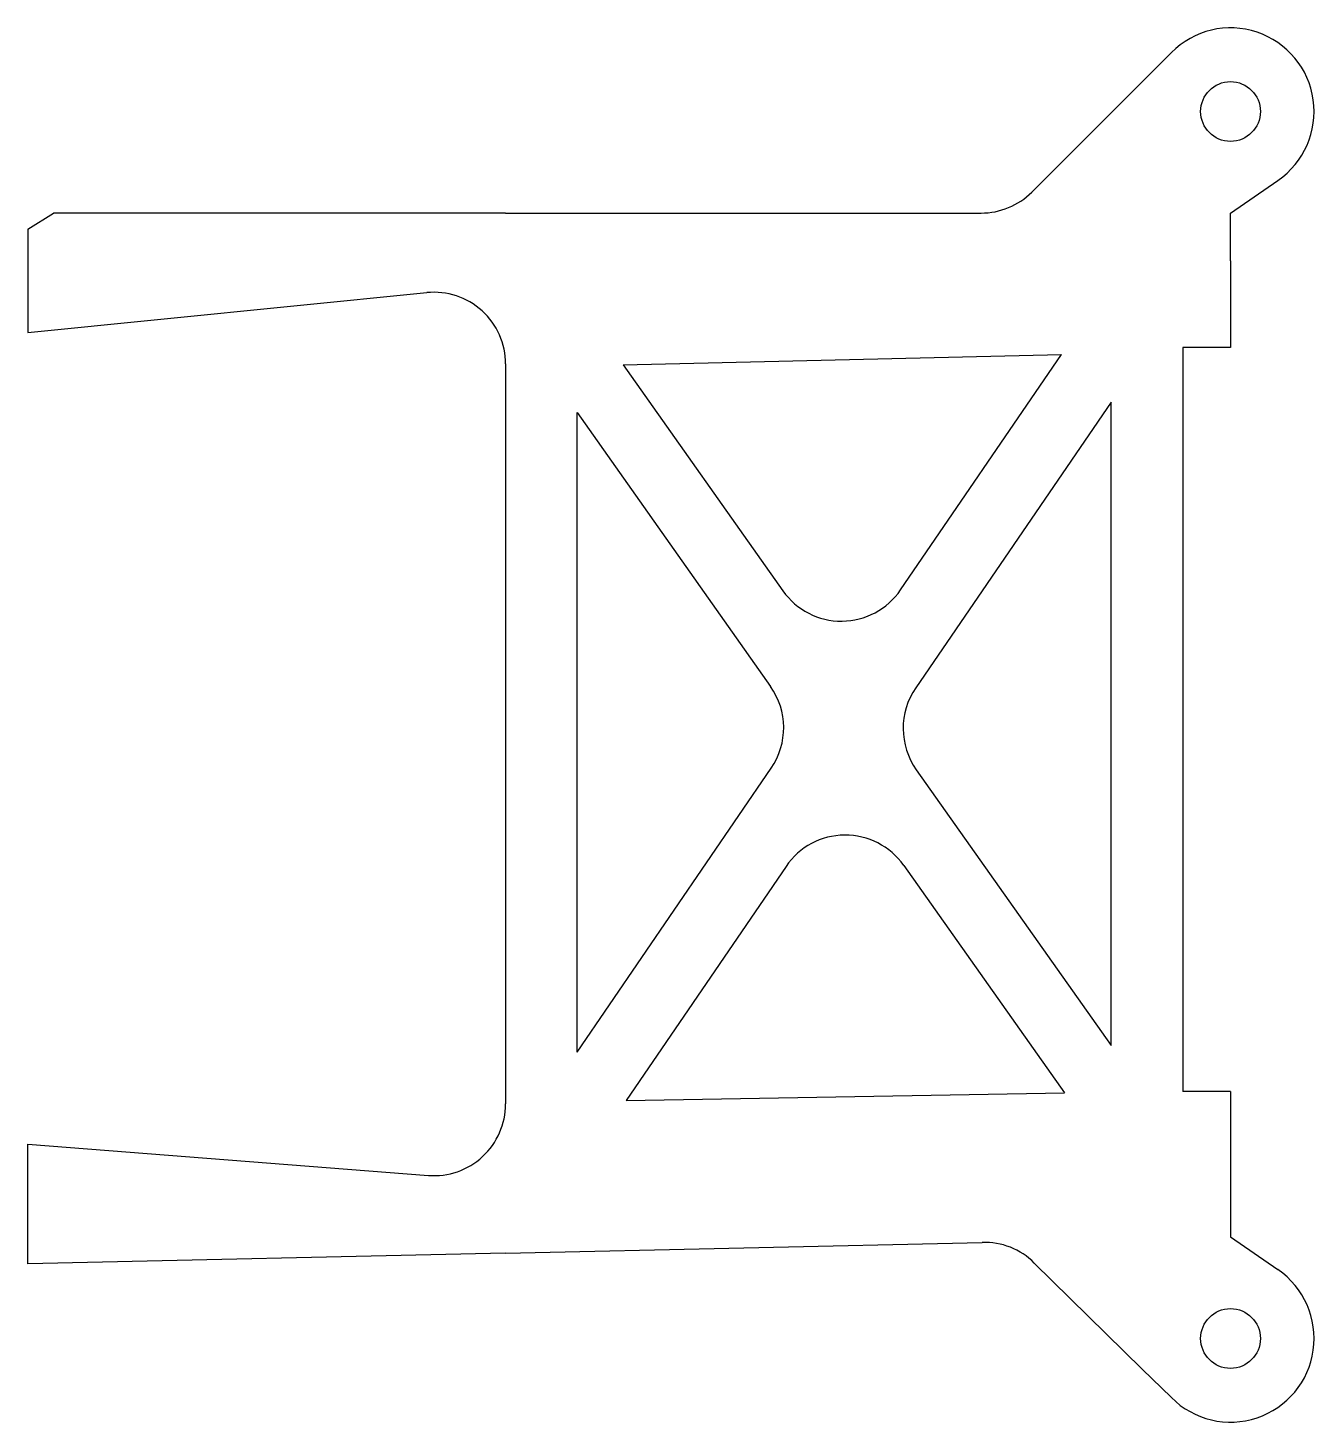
# Model space of a CAD drawing. Header units: inches. Extents: x 207.4 to 261.3, y 4.8 to 63.1.
import ezdxf

# ---------------------------------------------------------------- set-up
doc = ezdxf.new("R2010")
doc.units = ezdxf.units.IN
doc.header["$MEASUREMENT"] = 0

msp = doc.modelspace()

# ---------------------------------------------------------------- linework, layer by layer
for p, q in [((255.293, 62.076), (249.447, 56.23)), ((255.293, 62.076), (255.293, 62.076)), ((255.293, 62.076), (255.293, 62.076)), ((255.293, 62.076), (255.293, 62.076)), ((255.293, 62.076), (255.293, 62.076)), ((255.293, 62.076), (255.293, 62.076)), ((255.293, 62.076), (255.293, 62.076)), ((255.293, 62.076), (255.293, 62.076)), ((255.293, 62.076), (255.293, 62.076)), ((255.293, 62.076), (255.293, 62.076)), ((255.293, 62.076), (255.293, 62.076)), ((260.243, 62.076), (260.243, 62.076)), ((260.243, 62.076), (260.243, 62.076)), ((260.243, 62.076), (260.243, 62.076)), ((260.243, 62.076), (260.243, 62.076)), ((260.243, 62.076), (260.243, 62.076)), ((260.243, 62.076), (260.243, 62.076)), ((260.243, 62.076), (260.243, 62.076)), ((260.243, 62.076), (260.243, 62.076)), ((260.243, 62.076), (260.243, 62.076)), ((260.243, 62.076), (260.243, 62.076)), ((260.243, 62.076), (260.243, 62.076)), ((260.243, 62.076), (260.243, 62.076)), ((260.243, 62.076), (260.243, 62.076)), ((260.243, 62.076), (260.243, 62.076)), ((260.243, 62.076), (260.243, 62.076)), ((260.243, 62.076), (260.243, 62.076)), ((260.243, 62.076), (260.243, 62.076)), ((260.243, 62.076), (260.243, 62.076)), ((260.243, 62.076), (260.243, 62.076)), ((260.243, 62.076), (260.243, 62.076)), ((257.768, 55.351), (259.754, 56.719)), ((207.419, 54.682), (208.486, 55.351)), ((227.419, 55.351), (208.486, 55.351)), ((227.419, 55.351), (247.326, 55.351)), ((257.768, 55.351), (257.768, 55.351)), ((257.768, 55.351), (257.768, 55.351)), ((257.768, 53.351), (257.768, 55.351)), ((257.768, 55.351), (257.768, 55.351)), ((257.768, 55.351), (257.768, 55.351)), ((257.768, 55.351), (257.768, 55.351)), ((257.768, 55.351), (257.768, 55.351)), ((207.419, 54.682), (207.419, 50.351)), ((257.768, 53.351), (257.768, 49.721)), ((207.419, 50.351), (224.12, 52.021)), ((257.768, 49.721), (255.768, 49.721)), ((255.768, 49.721), (255.768, 18.584)), ((227.419, 49.036), (227.419, 18.068)), ((232.34, 49.007), (250.691, 49.438)), ((243.956, 39.581), (250.691, 49.438)), ((232.34, 49.007), (239.029, 39.542)), ((252.77, 47.439), (244.587, 35.48)), ((252.768, 20.515), (252.77, 47.439)), ((230.418, 20.231), (230.419, 47.008)), ((230.419, 47.008), (238.513, 35.538)), ((230.418, 20.231), (238.539, 32.116)), ((244.613, 32.054), (252.768, 20.515)), ((239.161, 28.012), (232.471, 18.214)), ((244.088, 28.053), (250.82, 18.533)), ((232.471, 18.214), (250.82, 18.533)), ((257.768, 18.584), (255.768, 18.584)), ((257.768, 18.584), (257.768, 14.503)), ((207.424, 11.38), (207.424, 16.38)), ((207.424, 16.38), (224.186, 15.077)), ((257.768, 14.503), (257.768, 12.503)), ((227.419, 11.826), (247.366, 12.271)), ((257.768, 12.503), (259.754, 11.136)), ((227.419, 11.826), (207.424, 11.38)), ((254.073, 6.975), (249.554, 11.407)), ((254.073, 6.975), (255.293, 5.779))]:
    msp.add_line(p, q)
for centre in [(257.768, 59.601), (257.768, 59.601), (257.768, 59.601), (257.768, 59.601), (257.768, 8.253), (257.768, 8.253), (257.768, 8.253), (257.768, 8.253)]:
    msp.add_circle(centre, 1.25)
for centre, radius, start, end in [((257.768, 59.601), 3.5, 304.56022, 135.00001), ((247.326, 58.351), 3, 270, 315), ((224.419, 49.036), 3, 0, 95.71059), ((241.479, 41.273), 3, 215.24825, 325.65798), ((236.062, 33.809), 3, 325.65792, 35.21036), ((247.063, 33.786), 3, 145.62097, 215.24825), ((241.638, 26.321), 3, 35.26767, 145.67739), ((224.419, 18.068), 3, 265.55697, 0), ((247.478, 9.354), 2.92, 44.67679, 92.20232), ((257.768, 8.253), 3.5, 225, 55.43969)]:
    msp.add_arc(centre, radius, start, end)

doc.saveas('drawing.dxf')
